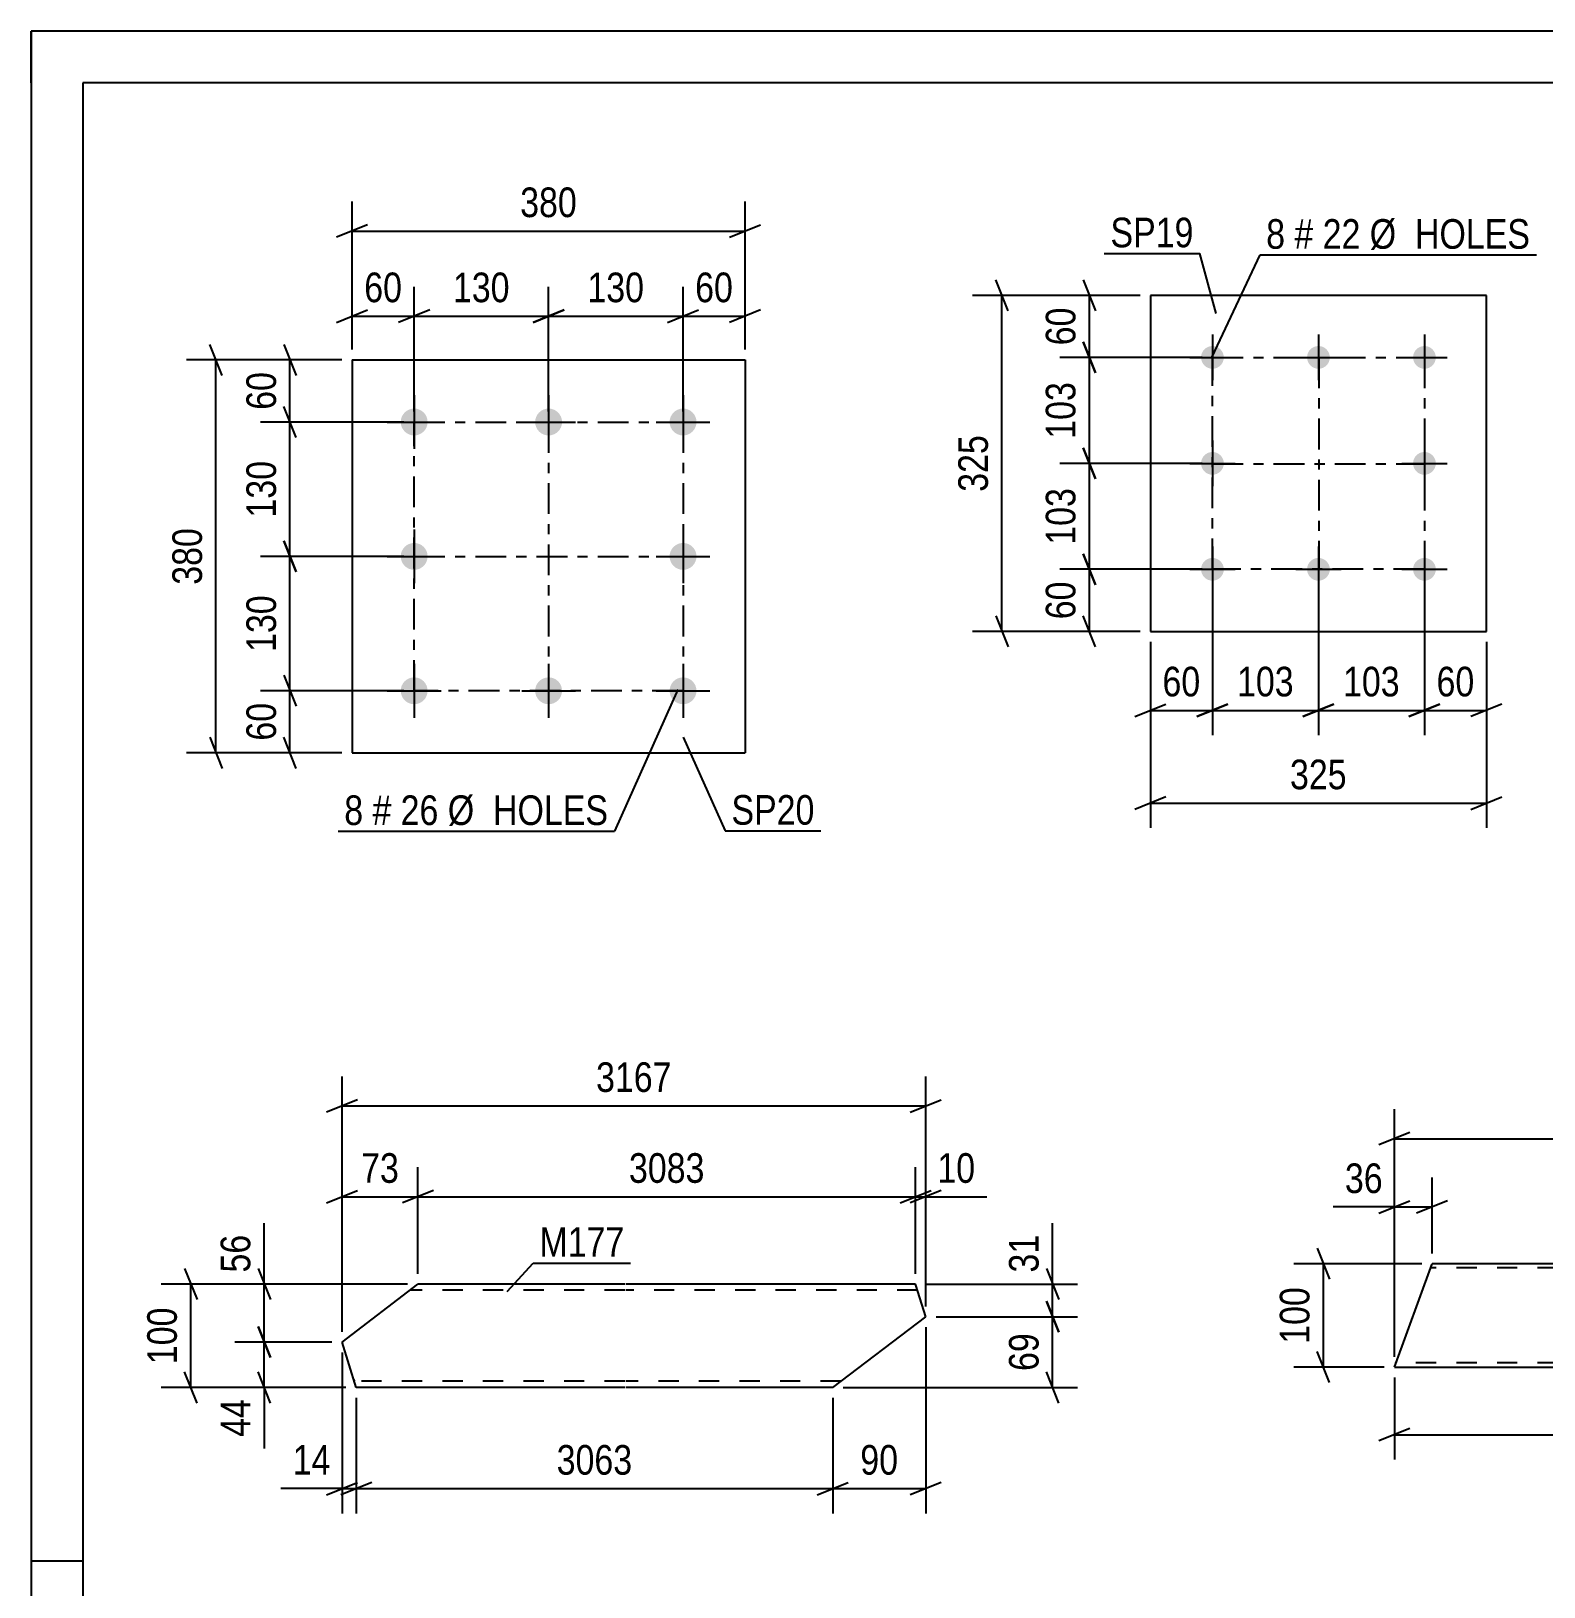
# Model space of a CAD drawing. Header units: millimetres. Extents: x 0 to 1775, y 0 to 560.
# Drawn here: x 0 to 146.3, y 146.5 to 297 of the extents above; entities that cross this region are included whole.
import ezdxf

# ---------------------------------------------------------------- set-up
doc = ezdxf.new("R2010")
doc.units = ezdxf.units.MM
doc.linetypes.add('DXK_LINE_DOT2', pattern=[3.9198, 1.9599, -1.9599])
doc.linetypes.add('DXK_LINE_DOT3', pattern=[5.9187, 2.979, -0.9799, 0.9799, -0.9799])
doc.styles.add('Arial Narrow', font='ARIALN.TTF', dxfattribs={"height": 0.2})

# ---------------------------------------------------------------- blocks, each defined once
blk = doc.blocks.new('Unknown-814185345-1133')
at = {"color": 5, "linetype": 'Continuous'}
for p, q in [((420, 297), (0, 297)), ((0, 297), (0, 0)), ((0, 292), (0, 297)), ((415, 292), (5, 292)), ((5, 292), (5, 5)), ((5, 149), (0, 149))]:
    blk.add_line(p, q, dxfattribs=at)
blk = doc.blocks.new('Part-814185345-5813 - 5807')
at = {"color": 2, "linetype": 'Continuous'}
for p, q in [((31.04, 265.19), (31.04, 227.19)), ((31.04, 265.19), (69.04, 265.19)), ((69.04, 265.19), (69.04, 227.19)), ((31.04, 227.19), (69.04, 227.19))]:
    blk.add_line(p, q, dxfattribs=at)
blk = doc.blocks.new('Bolt-814185345-5846 - 5807')
at = {"linetype": 'Continuous'}
for points in [[(37.04, 260.49, -1), (37.04, 257.89, -1)], [(50.04, 260.49, -1), (50.04, 257.89, -1)], [(63.04, 260.49, -1), (63.04, 257.89, -1)], [(37.04, 247.49, -1), (37.04, 244.89, -1)], [(63.04, 247.49, -1), (63.04, 244.89, -1)], [(37.04, 234.49, -1), (37.04, 231.89, -1)], [(50.04, 234.49, -1), (50.04, 231.89, -1)], [(63.04, 234.49, -1), (63.04, 231.89, -1)]]:
    blk.add_hatch(color=1, dxfattribs=at).paths.add_polyline_path(points)
at = {"color": 1, "linetype": 'Continuous'}
for p, q in [((37.04, 261.79), (37.04, 256.59)), ((50.04, 261.79), (50.04, 256.59)), ((63.04, 261.79), (63.04, 256.59)), ((34.44, 259.19), (39.64, 259.19)), ((47.44, 259.19), (52.64, 259.19)), ((60.44, 259.19), (65.64, 259.19)), ((37.04, 248.79), (37.04, 243.59)), ((63.04, 248.79), (63.04, 243.59)), ((34.44, 246.19), (39.64, 246.19)), ((60.44, 246.19), (65.64, 246.19)), ((37.04, 235.79), (37.04, 230.59)), ((50.04, 235.79), (50.04, 230.59)), ((63.04, 235.79), (63.04, 230.59)), ((34.44, 233.19), (39.64, 233.19)), ((47.44, 233.19), (52.64, 233.19)), ((60.44, 233.19), (65.64, 233.19))]:
    blk.add_line(p, q, dxfattribs=at)
blk = doc.blocks.new('Part-814185345-5534 - 5528')
at = {"color": 2, "linetype": 'Continuous'}
for p, q in [((131.83, 167.77), (135.47, 177.77)), ((155.47, 177.77), (135.47, 177.77)), ((179.21, 177.77), (155.57, 177.77)), ((179.18, 177.71), (175.57, 167.77)), ((179.21, 177.77), (179.18, 177.71)), ((131.83, 167.77), (155.47, 167.77)), ((155.57, 167.77), (175.57, 167.77))]:
    blk.add_line(p, q, dxfattribs=at)
at = {"color": 7, "linetype": 'DXK_LINE_DOT2'}
for p, q in [((179.12, 177.53), (179.21, 177.77)), ((155.47, 177.37), (135.32, 177.37)), ((179.06, 177.37), (155.57, 177.37)), ((131.98, 168.2), (131.97, 168.17)), ((131.97, 168.17), (131.98, 168.2)), ((155.47, 168.17), (131.97, 168.17)), ((131.98, 168.2), (132.01, 168.26)), ((132.01, 168.26), (131.98, 168.2)), ((175.71, 168.17), (155.57, 168.17))]:
    blk.add_line(p, q, dxfattribs=at)
blk = doc.blocks.new('Part-814185345-6265 - 6259')
at = {"color": 2, "linetype": 'Continuous'}
for p, q in [((30.07, 170.2), (37.41, 175.8)), ((57.41, 175.8), (37.41, 175.8)), ((85.53, 175.8), (57.51, 175.8)), ((85.56, 175.71), (85.53, 175.8)), ((86.51, 172.65), (85.56, 175.71)), ((77.51, 165.8), (86.51, 172.65)), ((31.44, 165.8), (30.07, 170.2)), ((57.41, 165.8), (31.44, 165.8)), ((77.51, 165.8), (57.51, 165.8))]:
    blk.add_line(p, q, dxfattribs=at)
at = {"color": 7, "linetype": 'DXK_LINE_DOT2'}
for p, q in [((57.41, 175.2), (36.63, 175.2)), ((85.71, 175.2), (57.51, 175.2)), ((31.24, 166.44), (31.21, 166.54)), ((31.21, 166.54), (31.24, 166.44)), ((31.24, 166.44), (31.26, 166.4)), ((31.26, 166.4), (31.24, 166.44)), ((57.41, 166.4), (31.26, 166.4)), ((78.3, 166.4), (57.51, 166.4))]:
    blk.add_line(p, q, dxfattribs=at)
blk = doc.blocks.new('Part-814185345-5607 - 5601')
at = {"color": 2, "linetype": 'Continuous'}
for p, q in [((108.23, 271.44), (108.23, 238.94)), ((140.73, 271.44), (108.23, 271.44)), ((140.73, 238.94), (140.73, 271.44)), ((108.23, 238.94), (140.73, 238.94))]:
    blk.add_line(p, q, dxfattribs=at)
blk = doc.blocks.new('Bolt-814185345-5640 - 5601')
at = {"linetype": 'Continuous'}
for points in [[(114.23, 266.54, -1), (114.23, 264.34, -1)], [(124.48, 266.54, -1), (124.48, 264.34, -1)], [(134.73, 266.54, -1), (134.73, 264.34, -1)], [(114.23, 256.29, -1), (114.23, 254.09, -1)], [(134.73, 256.29, -1), (134.73, 254.09, -1)], [(114.23, 246.04, -1), (114.23, 243.84, -1)], [(124.48, 246.04, -1), (124.48, 243.84, -1)], [(134.73, 246.04, -1), (134.73, 243.84, -1)]]:
    blk.add_hatch(color=1, dxfattribs=at).paths.add_polyline_path(points)
at = {"color": 1, "linetype": 'Continuous'}
for p, q in [((114.23, 267.64), (114.23, 263.24)), ((124.48, 267.64), (124.48, 263.24)), ((134.73, 267.64), (134.73, 263.24)), ((112.03, 265.44), (116.43, 265.44)), ((122.28, 265.44), (126.68, 265.44)), ((132.53, 265.44), (136.93, 265.44)), ((114.23, 257.39), (114.23, 252.99)), ((134.73, 257.39), (134.73, 252.99)), ((112.03, 255.19), (116.43, 255.19)), ((132.53, 255.19), (136.93, 255.19)), ((114.23, 247.14), (114.23, 242.74)), ((124.48, 247.14), (124.48, 242.74)), ((134.73, 247.14), (134.73, 242.74)), ((112.03, 244.94), (116.43, 244.94)), ((122.28, 244.94), (126.68, 244.94)), ((132.53, 244.94), (136.93, 244.94))]:
    blk.add_line(p, q, dxfattribs=at)
blk = doc.blocks.new('Rectangle-814185345-5933 - 5807')
at = {"color": 1, "linetype": 'DXK_LINE_DOT3'}
blk.add_lwpolyline([(37.04, 259.19), (63.04, 259.19), (63.04, 233.19), (37.04, 233.19), (37.04, 259.19)], close=True, dxfattribs=at)
blk = doc.blocks.new('Rectangle-814185345-5727 - 5601')
at = {"color": 1, "linetype": 'DXK_LINE_DOT3'}
blk.add_lwpolyline([(114.23, 265.44), (134.73, 265.44), (134.73, 244.94), (114.23, 244.94), (114.23, 265.44)], close=True, dxfattribs=at)
blk = doc.blocks.new('Line-814185345-5926 - 5807')
at = {"color": 1, "linetype": 'DXK_LINE_DOT3'}
blk.add_line((50.04, 259.19), (50.04, 233.19), dxfattribs=at)
blk = doc.blocks.new('Line-814185345-5720 - 5601')
at = {"color": 1, "linetype": 'DXK_LINE_DOT3'}
blk.add_line((124.53, 265.44), (124.53, 244.94), dxfattribs=at)
blk = doc.blocks.new('Line-814185345-5919 - 5807')
at = {"color": 1, "linetype": 'DXK_LINE_DOT3'}
blk.add_line((37.04, 246.19), (63.04, 246.19), dxfattribs=at)
blk = doc.blocks.new('Line-814185345-5713 - 5601')
at = {"color": 1, "linetype": 'DXK_LINE_DOT3'}
blk.add_line((114.23, 255.14), (134.73, 255.14), dxfattribs=at)
blk = doc.blocks.new('StraightDimension-814185345-5869 - 5807')
at = {"color": 7, "linetype": 'Continuous'}
for p, q in [((63.04, 260.19), (63.04, 272.28)), ((69.04, 266.19), (69.04, 272.28)), ((61.54, 268.83), (64.54, 270.03)), ((63.04, 269.43), (69.04, 269.43)), ((70.54, 270.03), (67.54, 268.83))]:
    blk.add_line(p, q, dxfattribs=at)
at = {"color": 0}
blk.add_wipeout([(68.46, 270.18), (68.46, 274.38), (63.61, 274.38), (63.61, 270.18)], dxfattribs=at)
at = {"color": 3, "style": 'Arial Narrow'}
blk.add_text('60', height=2.863, dxfattribs=at).set_placement((64.21, 270.78))
blk = doc.blocks.new('StraightDimension-814185345-9684 - 5807')
at = {"color": 7, "linetype": 'Continuous'}
for p, q in [((50.04, 260.19), (50.04, 272.28)), ((63.04, 260.19), (63.04, 272.28)), ((51.54, 270.03), (48.54, 268.83)), ((50.04, 269.43), (63.04, 269.43)), ((61.54, 268.83), (64.54, 270.03))]:
    blk.add_line(p, q, dxfattribs=at)
at = {"color": 0}
blk.add_wipeout([(59.88, 270.18), (59.88, 274.38), (53.19, 274.38), (53.19, 270.18)], dxfattribs=at)
at = {"color": 3, "style": 'Arial Narrow'}
blk.add_text('130', height=2.863, dxfattribs=at).set_placement((53.79, 270.78))
blk = doc.blocks.new('StraightDimension-814185345-5848 - 5807')
at = {"color": 7, "linetype": 'Continuous'}
for p, q in [((31.04, 266.19), (31.04, 280.51)), ((69.04, 266.19), (69.04, 280.51)), ((32.54, 278.26), (29.54, 277.06)), ((31.04, 277.66), (69.04, 277.66)), ((67.54, 277.06), (70.54, 278.26))]:
    blk.add_line(p, q, dxfattribs=at)
at = {"color": 0}
blk.add_wipeout([(53.38, 278.41), (53.38, 282.61), (46.69, 282.61), (46.69, 278.41)], dxfattribs=at)
at = {"color": 3, "style": 'Arial Narrow'}
blk.add_text('380', height=2.863, dxfattribs=at).set_placement((47.29, 279.01))
blk = doc.blocks.new('StraightDimension-814185345-5859 - 5807')
at = {"color": 7, "linetype": 'Continuous'}
for p, q in [((31.04, 266.19), (31.04, 272.28)), ((37.04, 260.19), (37.04, 272.28)), ((29.54, 268.83), (32.54, 270.03)), ((31.04, 269.43), (37.04, 269.43)), ((38.54, 270.03), (35.54, 268.83))]:
    blk.add_line(p, q, dxfattribs=at)
at = {"color": 0}
blk.add_wipeout([(36.46, 270.18), (36.46, 274.38), (31.61, 274.38), (31.61, 270.18)], dxfattribs=at)
at = {"color": 3, "style": 'Arial Narrow'}
blk.add_text('60', height=2.863, dxfattribs=at).set_placement((32.21, 270.78))
blk = doc.blocks.new('StraightDimension-814185345-5884 - 5807')
at = {"color": 7, "linetype": 'Continuous'}
for p, q in [((18.47, 263.69), (17.27, 266.69)), ((30.04, 265.19), (15.02, 265.19)), ((17.87, 227.19), (17.87, 265.19)), ((17.27, 228.69), (18.47, 225.69)), ((30.04, 227.19), (15.02, 227.19))]:
    blk.add_line(p, q, dxfattribs=at)
at = {"color": 0}
blk.add_wipeout([(17.12, 249.54), (12.92, 249.54), (12.92, 242.85), (17.12, 242.85)], dxfattribs=at)
at = {"color": 3, "style": 'Arial Narrow'}
blk.add_text('380', height=2.863, rotation=90.0002, dxfattribs=at).set_placement((16.52, 243.45))
blk = doc.blocks.new('StraightDimension-814185345-5895 - 5807')
at = {"color": 7, "linetype": 'Continuous'}
for p, q in [((24.43, 234.69), (25.63, 231.69)), ((36.04, 233.19), (22.18, 233.19)), ((25.03, 227.19), (25.03, 233.19)), ((25.63, 225.69), (24.43, 228.69)), ((30.04, 227.19), (22.18, 227.19))]:
    blk.add_line(p, q, dxfattribs=at)
at = {"color": 0}
blk.add_wipeout([(24.28, 232.62), (20.08, 232.62), (20.08, 227.77), (24.28, 227.77)], dxfattribs=at)
at = {"color": 3, "style": 'Arial Narrow'}
blk.add_text('60', height=2.863, rotation=90.0002, dxfattribs=at).set_placement((23.68, 228.37))
blk = doc.blocks.new('StraightDimension-814185345-5905 - 5807')
at = {"color": 7, "linetype": 'Continuous'}
for p, q in [((24.43, 266.69), (25.63, 263.69)), ((30.04, 265.19), (22.18, 265.19)), ((25.03, 259.19), (25.03, 265.19)), ((25.63, 257.69), (24.43, 260.69)), ((36.04, 259.19), (22.18, 259.19))]:
    blk.add_line(p, q, dxfattribs=at)
at = {"color": 0}
blk.add_wipeout([(24.28, 264.62), (20.08, 264.62), (20.08, 259.77), (24.28, 259.77)], dxfattribs=at)
at = {"color": 3, "style": 'Arial Narrow'}
blk.add_text('60', height=2.863, rotation=90.0002, dxfattribs=at).set_placement((23.68, 260.37))
blk = doc.blocks.new('StraightDimension-814185345-9682 - 5807')
at = {"color": 7, "linetype": 'Continuous'}
for p, q in [((37.04, 260.19), (37.04, 272.28)), ((50.04, 260.19), (50.04, 272.28)), ((38.54, 270.03), (35.54, 268.83)), ((37.04, 269.43), (50.04, 269.43)), ((48.54, 268.83), (51.54, 270.03))]:
    blk.add_line(p, q, dxfattribs=at)
at = {"color": 0}
blk.add_wipeout([(46.88, 270.18), (46.88, 274.38), (40.19, 274.38), (40.19, 270.18)], dxfattribs=at)
at = {"color": 3, "style": 'Arial Narrow'}
blk.add_text('130', height=2.863, dxfattribs=at).set_placement((40.79, 270.78))
blk = doc.blocks.new('StraightDimension-814185345-9704 - 5807')
at = {"color": 7, "linetype": 'Continuous'}
for p, q in [((25.63, 244.69), (24.43, 247.69)), ((36.04, 246.19), (22.18, 246.19)), ((25.03, 233.19), (25.03, 246.19)), ((24.43, 234.69), (25.63, 231.69)), ((36.04, 233.19), (22.18, 233.19))]:
    blk.add_line(p, q, dxfattribs=at)
at = {"color": 0}
blk.add_wipeout([(24.28, 243.04), (20.08, 243.04), (20.08, 236.35), (24.28, 236.35)], dxfattribs=at)
at = {"color": 3, "style": 'Arial Narrow'}
blk.add_text('130', height=2.863, rotation=90.0002, dxfattribs=at).set_placement((23.68, 236.95))
blk = doc.blocks.new('StraightDimension-814185345-9706 - 5807')
at = {"color": 7, "linetype": 'Continuous'}
for p, q in [((25.63, 257.69), (24.43, 260.69)), ((36.04, 259.19), (22.18, 259.19)), ((25.03, 246.19), (25.03, 259.19)), ((24.43, 247.69), (25.63, 244.69)), ((36.04, 246.19), (22.18, 246.19))]:
    blk.add_line(p, q, dxfattribs=at)
at = {"color": 0}
blk.add_wipeout([(24.28, 256.04), (20.08, 256.04), (20.08, 249.35), (24.28, 249.35)], dxfattribs=at)
at = {"color": 3, "style": 'Arial Narrow'}
blk.add_text('130', height=2.863, rotation=90.0002, dxfattribs=at).set_placement((23.68, 249.95))
blk = doc.blocks.new('StraightDimension-814185345-5561 - 5528')
at = {"color": 7, "linetype": 'Continuous'}
for p, q in [((131.83, 168.77), (131.83, 186.11)), ((135.47, 178.77), (135.47, 186.11)), ((130.33, 182.66), (133.33, 183.86)), ((136.97, 183.86), (133.97, 182.66)), ((131.83, 183.26), (135.47, 183.26))]:
    blk.add_line(p, q, dxfattribs=at)
at = {"color": 0}
blk.add_wipeout([(131.3, 184.01), (131.3, 188.21), (126.44, 188.21), (126.44, 184.01)], dxfattribs=at)
at = {"color": 7, "linetype": 'Continuous'}
blk.add_line((131.83, 183.26), (125.92, 183.26), dxfattribs=at)
blk.add_line((131.83, 183.26), (125.92, 183.26), dxfattribs=at)
at = {"color": 3, "style": 'Arial Narrow'}
blk.add_text('36', height=2.863, dxfattribs=at).set_placement((127.04, 184.61))
blk = doc.blocks.new('StraightDimension-814185345-5537 - 5528')
at = {"color": 7, "linetype": 'Continuous'}
for p, q in [((124.36, 179.27), (125.56, 176.27)), ((134.47, 177.77), (122.11, 177.77)), ((124.96, 167.77), (124.96, 177.77)), ((125.56, 166.27), (124.36, 169.27)), ((130.83, 167.77), (122.11, 167.77))]:
    blk.add_line(p, q, dxfattribs=at)
at = {"color": 0}
blk.add_wipeout([(124.21, 176.11), (120.01, 176.11), (120.01, 169.43), (124.21, 169.43)], dxfattribs=at)
at = {"color": 3, "style": 'Arial Narrow'}
blk.add_text('100', height=2.863, rotation=90.0002, dxfattribs=at).set_placement((123.61, 170.03))
blk = doc.blocks.new('StraightDimension-814185345-5574 - 5528')
at = {"color": 7, "linetype": 'Continuous'}
for p, q in [((131.83, 166.77), (131.83, 158.83)), ((175.57, 166.77), (175.57, 158.83)), ((133.33, 161.83), (130.33, 160.63)), ((131.83, 161.23), (175.57, 161.23)), ((174.07, 160.63), (177.07, 161.83))]:
    blk.add_line(p, q, dxfattribs=at)
at = {"color": 0}
blk.add_wipeout([(157.95, 161.98), (157.95, 166.18), (149.44, 166.18), (149.44, 161.98)], dxfattribs=at)
at = {"color": 3, "style": 'Arial Narrow'}
blk.add_text('3225', height=2.863, dxfattribs=at).set_placement((150.04, 162.58))
blk = doc.blocks.new('StraightDimension-814185345-5550 - 5528')
at = {"color": 7, "linetype": 'Continuous'}
for p, q in [((131.83, 168.77), (131.83, 192.71)), ((179.21, 178.77), (179.21, 192.71)), ((133.33, 190.46), (130.33, 189.26)), ((131.83, 189.86), (179.21, 189.86)), ((177.71, 189.26), (180.71, 190.46))]:
    blk.add_line(p, q, dxfattribs=at)
at = {"color": 0}
blk.add_wipeout([(159.77, 190.61), (159.77, 194.81), (151.26, 194.81), (151.26, 190.61)], dxfattribs=at)
at = {"color": 3, "style": 'Arial Narrow'}
blk.add_text('3261', height=2.863, dxfattribs=at).set_placement((151.86, 191.21))
blk = doc.blocks.new('StraightDimension-814185345-6391 - 6259')
at = {"color": 7, "linetype": 'Continuous'}
for p, q in [((30.07, 169.2), (30.07, 153.62)), ((31.44, 164.8), (31.44, 153.62)), ((28.57, 155.42), (31.57, 156.62)), ((32.94, 156.62), (29.94, 155.42)), ((30.07, 156.02), (31.44, 156.02))]:
    blk.add_line(p, q, dxfattribs=at)
at = {"color": 0}
blk.add_wipeout([(29.55, 156.77), (29.55, 160.97), (24.69, 160.97), (24.69, 156.77)], dxfattribs=at)
at = {"color": 7, "linetype": 'Continuous'}
blk.add_line((30.07, 156.02), (24.16, 156.02), dxfattribs=at)
blk.add_line((30.07, 156.02), (24.16, 156.02), dxfattribs=at)
at = {"color": 3, "style": 'Arial Narrow'}
blk.add_text('14', height=2.863, dxfattribs=at).set_placement((25.29, 157.37))
blk = doc.blocks.new('StraightDimension-814185345-6367 - 6259')
at = {"color": 7, "linetype": 'Continuous'}
for p, q in [((31.44, 164.8), (31.44, 153.62)), ((77.51, 164.8), (77.51, 153.62)), ((32.94, 156.62), (29.94, 155.42)), ((76.01, 155.42), (79.01, 156.62)), ((31.44, 156.02), (77.51, 156.02))]:
    blk.add_line(p, q, dxfattribs=at)
at = {"color": 0}
blk.add_wipeout([(58.73, 156.77), (58.73, 160.97), (50.22, 160.97), (50.22, 156.77)], dxfattribs=at)
at = {"color": 3, "style": 'Arial Narrow'}
blk.add_text('3063', height=2.863, dxfattribs=at).set_placement((50.82, 157.37))
blk = doc.blocks.new('StraightDimension-814185345-6349 - 6259')
at = {"color": 7, "linetype": 'Continuous'}
for p, q in [((86.51, 171.65), (86.51, 153.62)), ((77.51, 164.8), (77.51, 153.62)), ((76.01, 155.42), (79.01, 156.62)), ((88.01, 156.62), (85.01, 155.42)), ((77.51, 156.02), (86.51, 156.02))]:
    blk.add_line(p, q, dxfattribs=at)
at = {"color": 0}
blk.add_wipeout([(84.44, 156.77), (84.44, 160.97), (79.58, 160.97), (79.58, 156.77)], dxfattribs=at)
at = {"color": 3, "style": 'Arial Narrow'}
blk.add_text('90', height=2.863, dxfattribs=at).set_placement((80.18, 157.37))
blk = doc.blocks.new('StraightDimension-814185345-6510 - 6259')
at = {"color": 7, "linetype": 'Continuous'}
for p, q in [((85.53, 176.8), (85.53, 187.1)), ((86.51, 173.65), (86.51, 187.1)), ((84.03, 183.65), (87.03, 184.85)), ((88.01, 184.85), (85.01, 183.65)), ((85.53, 184.25), (86.51, 184.25))]:
    blk.add_line(p, q, dxfattribs=at)
at = {"color": 0}
blk.add_wipeout([(91.89, 185), (91.89, 189.2), (87.03, 189.2), (87.03, 185)], dxfattribs=at)
at = {"color": 7, "linetype": 'Continuous'}
blk.add_line((86.51, 184.25), (92.41, 184.25), dxfattribs=at)
blk.add_line((86.51, 184.25), (92.41, 184.25), dxfattribs=at)
at = {"color": 3, "style": 'Arial Narrow'}
blk.add_text('10', height=2.863, dxfattribs=at).set_placement((87.63, 185.6))
blk = doc.blocks.new('StraightDimension-814185345-6324 - 6259')
at = {"color": 7, "linetype": 'Continuous'}
for p, q in [((21.94, 177.3), (23.14, 174.3)), ((36.41, 175.8), (19.69, 175.8)), ((22.54, 170.2), (22.54, 175.8)), ((23.14, 168.7), (21.94, 171.7)), ((29.07, 170.2), (19.69, 170.2))]:
    blk.add_line(p, q, dxfattribs=at)
at = {"color": 0}
blk.add_wipeout([(21.79, 181.18), (17.59, 181.18), (17.59, 176.32), (21.79, 176.32)], dxfattribs=at)
at = {"color": 7, "linetype": 'Continuous'}
blk.add_line((22.54, 175.8), (22.54, 181.7), dxfattribs=at)
blk.add_line((22.54, 175.8), (22.54, 181.7), dxfattribs=at)
at = {"color": 3, "style": 'Arial Narrow'}
blk.add_text('56', height=2.863, rotation=90.0002, dxfattribs=at).set_placement((21.19, 176.92))
blk = doc.blocks.new('StraightDimension-814185345-6300 - 6259')
at = {"color": 7, "linetype": 'Continuous'}
for p, q in [((21.94, 171.7), (23.14, 168.7)), ((29.07, 170.2), (19.69, 170.2)), ((22.54, 165.8), (22.54, 170.2)), ((23.14, 164.3), (21.94, 167.3)), ((30.44, 165.8), (19.69, 165.8))]:
    blk.add_line(p, q, dxfattribs=at)
at = {"color": 0}
blk.add_wipeout([(21.79, 165.27), (17.59, 165.27), (17.59, 160.42), (21.79, 160.42)], dxfattribs=at)
at = {"color": 7, "linetype": 'Continuous'}
blk.add_line((22.54, 165.8), (22.54, 159.89), dxfattribs=at)
blk.add_line((22.54, 165.8), (22.54, 159.89), dxfattribs=at)
at = {"color": 3, "style": 'Arial Narrow'}
blk.add_text('44', height=2.863, rotation=90.0002, dxfattribs=at).set_placement((21.19, 161.02))
blk = doc.blocks.new('StraightDimension-814185345-6268 - 6259')
at = {"color": 7, "linetype": 'Continuous'}
for p, q in [((14.84, 177.3), (16.04, 174.3)), ((36.41, 175.8), (12.59, 175.8)), ((15.44, 165.8), (15.44, 175.8)), ((16.04, 164.3), (14.84, 167.3)), ((30.44, 165.8), (12.59, 165.8))]:
    blk.add_line(p, q, dxfattribs=at)
at = {"color": 0}
blk.add_wipeout([(14.69, 174.14), (10.49, 174.14), (10.49, 167.46), (14.69, 167.46)], dxfattribs=at)
at = {"color": 3, "style": 'Arial Narrow'}
blk.add_text('100', height=2.863, rotation=90.0002, dxfattribs=at).set_placement((14.09, 168.06))
blk = doc.blocks.new('StraightDimension-814185345-6409 - 6259')
at = {"color": 7, "linetype": 'Continuous'}
for p, q in [((98.17, 177.3), (99.37, 174.3)), ((86.53, 175.8), (101.17, 175.8)), ((98.77, 172.65), (98.77, 175.8)), ((99.37, 171.15), (98.17, 174.15)), ((87.51, 172.65), (101.17, 172.65))]:
    blk.add_line(p, q, dxfattribs=at)
at = {"color": 0}
blk.add_wipeout([(98.02, 181.18), (93.82, 181.18), (93.82, 176.32), (98.02, 176.32)], dxfattribs=at)
at = {"color": 7, "linetype": 'Continuous'}
blk.add_line((98.77, 175.8), (98.77, 181.7), dxfattribs=at)
blk.add_line((98.77, 175.8), (98.77, 181.7), dxfattribs=at)
at = {"color": 3, "style": 'Arial Narrow'}
blk.add_text('31', height=2.863, rotation=90.0002, dxfattribs=at).set_placement((97.42, 176.92))
blk = doc.blocks.new('StraightDimension-814185345-6433 - 6259')
at = {"color": 7, "linetype": 'Continuous'}
for p, q in [((98.17, 174.15), (99.37, 171.15)), ((87.51, 172.65), (101.17, 172.65)), ((98.77, 165.8), (98.77, 172.65)), ((99.37, 164.3), (98.17, 167.3)), ((78.51, 165.8), (101.17, 165.8))]:
    blk.add_line(p, q, dxfattribs=at)
at = {"color": 0}
blk.add_wipeout([(98.02, 171.65), (93.82, 171.65), (93.82, 166.8), (98.02, 166.8)], dxfattribs=at)
at = {"color": 3, "style": 'Arial Narrow'}
blk.add_text('69', height=2.863, rotation=90.0002, dxfattribs=at).set_placement((97.42, 167.4))
blk = doc.blocks.new('StraightDimension-814185345-6458 - 6259')
at = {"color": 7, "linetype": 'Continuous'}
for p, q in [((30.07, 171.2), (30.07, 195.89)), ((86.51, 173.65), (86.51, 195.89)), ((31.57, 193.64), (28.57, 192.44)), ((30.07, 193.04), (86.51, 193.04)), ((85.01, 192.44), (88.01, 193.64))]:
    blk.add_line(p, q, dxfattribs=at)
at = {"color": 0}
blk.add_wipeout([(62.55, 193.79), (62.55, 197.99), (54.03, 197.99), (54.03, 193.79)], dxfattribs=at)
at = {"color": 3, "style": 'Arial Narrow'}
blk.add_text('3167', height=2.863, dxfattribs=at).set_placement((54.63, 194.39))
blk = doc.blocks.new('StraightDimension-814185345-6469 - 6259')
at = {"color": 7, "linetype": 'Continuous'}
for p, q in [((30.07, 171.2), (30.07, 187.1)), ((37.41, 176.8), (37.41, 187.1)), ((28.57, 183.65), (31.57, 184.85)), ((30.07, 184.25), (37.41, 184.25)), ((38.91, 184.85), (35.91, 183.65))]:
    blk.add_line(p, q, dxfattribs=at)
at = {"color": 0}
blk.add_wipeout([(36.17, 185), (36.17, 189.2), (31.31, 189.2), (31.31, 185)], dxfattribs=at)
at = {"color": 3, "style": 'Arial Narrow'}
blk.add_text('73', height=2.863, dxfattribs=at).set_placement((31.91, 185.6))
blk = doc.blocks.new('StraightDimension-814185345-6486 - 6259')
at = {"color": 7, "linetype": 'Continuous'}
for p, q in [((37.41, 176.8), (37.41, 187.1)), ((85.53, 176.8), (85.53, 187.1)), ((38.91, 184.85), (35.91, 183.65)), ((37.41, 184.25), (85.53, 184.25)), ((84.03, 183.65), (87.03, 184.85))]:
    blk.add_line(p, q, dxfattribs=at)
at = {"color": 0}
blk.add_wipeout([(65.73, 185), (65.73, 189.2), (57.21, 189.2), (57.21, 185)], dxfattribs=at)
at = {"color": 3, "style": 'Arial Narrow'}
blk.add_text('3083', height=2.863, dxfattribs=at).set_placement((57.81, 185.6))
blk = doc.blocks.new('StraightDimension-814185345-5678 - 5601')
at = {"color": 7, "linetype": 'Continuous'}
for p, q in [((134.73, 243.94), (134.73, 228.9)), ((140.73, 237.94), (140.73, 228.9)), ((133.23, 230.7), (136.23, 231.9)), ((142.23, 231.9), (139.23, 230.7)), ((134.73, 231.3), (140.73, 231.3))]:
    blk.add_line(p, q, dxfattribs=at)
at = {"color": 0}
blk.add_wipeout([(140.15, 232.05), (140.15, 236.25), (135.3, 236.25), (135.3, 232.05)], dxfattribs=at)
at = {"color": 3, "style": 'Arial Narrow'}
blk.add_text('60', height=2.863, dxfattribs=at).set_placement((135.9, 232.65))
blk = doc.blocks.new('StraightDimension-814185345-5642 - 5601')
at = {"color": 7, "linetype": 'Continuous'}
for p, q in [((101.73, 272.94), (102.93, 269.94)), ((107.23, 271.44), (99.48, 271.44)), ((102.33, 265.44), (102.33, 271.44)), ((102.93, 263.94), (101.73, 266.94)), ((113.23, 265.44), (99.48, 265.44))]:
    blk.add_line(p, q, dxfattribs=at)
at = {"color": 0}
blk.add_wipeout([(101.58, 270.86), (97.38, 270.86), (97.38, 266.01), (101.58, 266.01)], dxfattribs=at)
at = {"color": 3, "style": 'Arial Narrow'}
blk.add_text('60', height=2.863, rotation=90.0002, dxfattribs=at).set_placement((100.98, 266.61))
blk = doc.blocks.new('StraightDimension-814185345-5652 - 5601')
at = {"color": 7, "linetype": 'Continuous'}
for p, q in [((101.73, 246.44), (102.93, 243.44)), ((113.23, 244.94), (99.48, 244.94)), ((102.33, 238.94), (102.33, 244.94)), ((102.93, 237.44), (101.73, 240.44)), ((107.23, 238.94), (99.48, 238.94))]:
    blk.add_line(p, q, dxfattribs=at)
at = {"color": 0}
blk.add_wipeout([(101.58, 244.36), (97.38, 244.36), (97.38, 239.51), (101.58, 239.51)], dxfattribs=at)
at = {"color": 3, "style": 'Arial Narrow'}
blk.add_text('60', height=2.863, rotation=90.0002, dxfattribs=at).set_placement((100.98, 240.11))
blk = doc.blocks.new('StraightDimension-814185345-5667 - 5601')
at = {"color": 7, "linetype": 'Continuous'}
for p, q in [((108.23, 237.94), (108.23, 219.92)), ((140.73, 237.94), (140.73, 219.92)), ((109.73, 222.92), (106.73, 221.72)), ((139.23, 221.72), (142.23, 222.92)), ((108.23, 222.32), (140.73, 222.32))]:
    blk.add_line(p, q, dxfattribs=at)
at = {"color": 0}
blk.add_wipeout([(127.82, 223.07), (127.82, 227.27), (121.13, 227.27), (121.13, 223.07)], dxfattribs=at)
at = {"color": 3, "style": 'Arial Narrow'}
blk.add_text('325', height=2.863, dxfattribs=at).set_placement((121.73, 223.67))
blk = doc.blocks.new('StraightDimension-814185345-5688 - 5601')
at = {"color": 7, "linetype": 'Continuous'}
for p, q in [((114.23, 243.94), (114.23, 228.9)), ((108.23, 237.94), (108.23, 228.9)), ((106.73, 230.7), (109.73, 231.9)), ((115.73, 231.9), (112.73, 230.7)), ((108.23, 231.3), (114.23, 231.3))]:
    blk.add_line(p, q, dxfattribs=at)
at = {"color": 0}
blk.add_wipeout([(113.65, 232.05), (113.65, 236.25), (108.8, 236.25), (108.8, 232.05)], dxfattribs=at)
at = {"color": 3, "style": 'Arial Narrow'}
blk.add_text('60', height=2.863, dxfattribs=at).set_placement((109.4, 232.65))
blk = doc.blocks.new('StraightDimension-814185345-5703 - 5601')
at = {"color": 7, "linetype": 'Continuous'}
for p, q in [((94.47, 269.94), (93.27, 272.94)), ((107.23, 271.44), (91.02, 271.44)), ((93.87, 238.94), (93.87, 271.44)), ((93.27, 240.44), (94.47, 237.44)), ((107.23, 238.94), (91.02, 238.94))]:
    blk.add_line(p, q, dxfattribs=at)
at = {"color": 0}
blk.add_wipeout([(93.12, 258.53), (88.92, 258.53), (88.92, 251.84), (93.12, 251.84)], dxfattribs=at)
at = {"color": 3, "style": 'Arial Narrow'}
blk.add_text('325', height=2.863, rotation=90.0002, dxfattribs=at).set_placement((92.52, 252.44))
blk = doc.blocks.new('StraightDimension-814185345-9204 - 5601')
at = {"color": 7, "linetype": 'Continuous'}
for p, q in [((101.73, 256.69), (102.93, 253.69)), ((113.23, 255.19), (99.48, 255.19)), ((102.33, 244.94), (102.33, 255.19)), ((102.93, 243.44), (101.73, 246.44)), ((113.23, 244.94), (99.48, 244.94))]:
    blk.add_line(p, q, dxfattribs=at)
at = {"color": 0}
blk.add_wipeout([(101.58, 253.4), (97.38, 253.4), (97.38, 246.72), (101.58, 246.72)], dxfattribs=at)
at = {"color": 3, "style": 'Arial Narrow'}
blk.add_text('103', height=2.863, rotation=90.0002, dxfattribs=at).set_placement((100.98, 247.32))
blk = doc.blocks.new('StraightDimension-814185345-9206 - 5601')
at = {"color": 7, "linetype": 'Continuous'}
for p, q in [((101.73, 266.94), (102.93, 263.94)), ((113.23, 265.44), (99.48, 265.44)), ((102.33, 255.19), (102.33, 265.44)), ((102.93, 253.69), (101.73, 256.69)), ((113.23, 255.19), (99.48, 255.19))]:
    blk.add_line(p, q, dxfattribs=at)
at = {"color": 0}
blk.add_wipeout([(101.58, 263.65), (97.38, 263.65), (97.38, 256.97), (101.58, 256.97)], dxfattribs=at)
at = {"color": 3, "style": 'Arial Narrow'}
blk.add_text('103', height=2.863, rotation=90.0002, dxfattribs=at).set_placement((100.98, 257.57))
blk = doc.blocks.new('StraightDimension-814185345-9226 - 5601')
at = {"color": 7, "linetype": 'Continuous'}
for p, q in [((114.23, 243.94), (114.23, 228.9)), ((124.48, 243.94), (124.48, 228.9)), ((112.73, 230.7), (115.73, 231.9)), ((125.98, 231.9), (122.98, 230.7)), ((114.23, 231.3), (124.48, 231.3))]:
    blk.add_line(p, q, dxfattribs=at)
at = {"color": 0}
blk.add_wipeout([(122.69, 232.05), (122.69, 236.25), (116.01, 236.25), (116.01, 232.05)], dxfattribs=at)
at = {"color": 3, "style": 'Arial Narrow'}
blk.add_text('103', height=2.863, dxfattribs=at).set_placement((116.61, 232.65))
blk = doc.blocks.new('StraightDimension-814185345-9228 - 5601')
at = {"color": 7, "linetype": 'Continuous'}
for p, q in [((124.48, 243.94), (124.48, 228.9)), ((134.73, 243.94), (134.73, 228.9)), ((122.98, 230.7), (125.98, 231.9)), ((136.23, 231.9), (133.23, 230.7)), ((124.48, 231.3), (134.73, 231.3))]:
    blk.add_line(p, q, dxfattribs=at)
at = {"color": 0}
blk.add_wipeout([(132.94, 232.05), (132.94, 236.25), (126.26, 236.25), (126.26, 232.05)], dxfattribs=at)
at = {"color": 3, "style": 'Arial Narrow'}
blk.add_text('103', height=2.863, dxfattribs=at).set_placement((126.86, 232.65))
blk = doc.blocks.new('Mark-814185345-5809 - 5807')
at = {"color": 0}
blk.add_wipeout([(75.76, 220.24), (75.76, 223.24), (67.72, 223.24), (67.72, 220.24)], dxfattribs=at)
blk.add_wipeout([(75.76, 220.24), (75.76, 223.24), (67.72, 223.24), (67.72, 220.24)], dxfattribs=at)
at = {"color": 30, "linetype": 'Continuous'}
for p, q in [((63.06, 228.71), (67.12, 219.64)), ((67.12, 219.64), (76.36, 219.64))]:
    blk.add_line(p, q, dxfattribs=at)
at = {"color": 3, "style": 'Arial Narrow'}
blk.add_text('SP20', height=2.863, dxfattribs=at).set_placement((67.72, 220.24))
blk = doc.blocks.new('Mark-814185345-5842 - 5807')
at = {"color": 0}
for points in [[(32.11, 220.21), (32.11, 223.21), (30.28, 223.21), (30.28, 220.21)], [(34.83, 220.21), (34.83, 223.21), (33.01, 223.21), (33.01, 220.21)], [(39.39, 220.21), (39.39, 223.21), (35.73, 223.21), (35.73, 220.21)], [(55.82, 220.21), (55.82, 223.21), (40.29, 223.21), (40.29, 220.21)]]:
    blk.add_wipeout(points, dxfattribs=at)
for points in [[(32.11, 220.21), (32.11, 223.21), (30.28, 223.21), (30.28, 220.21)], [(34.83, 220.21), (34.83, 223.21), (33.01, 223.21), (33.01, 220.21)], [(39.39, 220.21), (39.39, 223.21), (35.73, 223.21), (35.73, 220.21)], [(55.82, 220.21), (55.82, 223.21), (40.29, 223.21), (40.29, 220.21)]]:
    blk.add_wipeout(points, dxfattribs=at)
at = {"color": 7, "linetype": 'Continuous'}
for p in [(62.52, 233.33), (29.68, 219.61)]:
    blk.add_line(p, (56.42, 219.61), dxfattribs=at)
at = {"color": 3, "style": 'Arial Narrow'}
for s, height, p in [('8', 2.86, (30.28, 220.21)), ('#', 2.86, (33.01, 220.21)), ('26', 2.863, (35.73, 220.21)), ('Ø  HOLES', 2.863, (40.29, 220.21))]:
    blk.add_text(s, height=height, dxfattribs=at).set_placement(p)
blk = doc.blocks.new('Mark-814185345-6261 - 6259')
at = {"color": 0}
blk.add_wipeout([(57.37, 178.44), (57.37, 181.44), (49.15, 181.44), (49.15, 178.44)], dxfattribs=at)
blk.add_wipeout([(57.37, 178.44), (57.37, 181.44), (49.15, 181.44), (49.15, 178.44)], dxfattribs=at)
at = {"color": 30, "linetype": 'Continuous'}
for p, q in [((46.03, 175.08), (48.55, 177.84)), ((48.55, 177.84), (57.97, 177.84))]:
    blk.add_line(p, q, dxfattribs=at)
at = {"color": 3, "style": 'Arial Narrow'}
blk.add_text('M177', height=2.863, dxfattribs=at).set_placement((49.15, 178.44))
blk = doc.blocks.new('Mark-814185345-5603 - 5601')
at = {"color": 0}
blk.add_wipeout([(112.41, 276.09), (112.41, 279.09), (104.37, 279.09), (104.37, 276.09)], dxfattribs=at)
blk.add_wipeout([(112.41, 276.09), (112.41, 279.09), (104.37, 279.09), (104.37, 276.09)], dxfattribs=at)
at = {"color": 30, "linetype": 'Continuous'}
for p in [(103.77, 275.49), (114.58, 269.67)]:
    blk.add_line(p, (113.01, 275.49), dxfattribs=at)
at = {"color": 3, "style": 'Arial Narrow'}
blk.add_text('SP19', height=2.863, dxfattribs=at).set_placement((104.37, 276.09))
blk = doc.blocks.new('Mark-814185345-5636 - 5601')
at = {"color": 0}
for points in [[(121.26, 275.95), (121.26, 278.95), (119.43, 278.95), (119.43, 275.95)], [(123.99, 275.95), (123.99, 278.95), (122.16, 278.95), (122.16, 275.95)], [(128.54, 275.95), (128.54, 278.95), (124.89, 278.95), (124.89, 275.95)], [(144.97, 275.95), (144.97, 278.95), (129.44, 278.95), (129.44, 275.95)]]:
    blk.add_wipeout(points, dxfattribs=at)
for points in [[(121.26, 275.95), (121.26, 278.95), (119.43, 278.95), (119.43, 275.95)], [(123.99, 275.95), (123.99, 278.95), (122.16, 278.95), (122.16, 275.95)], [(128.54, 275.95), (128.54, 278.95), (124.89, 278.95), (124.89, 275.95)], [(144.97, 275.95), (144.97, 278.95), (129.44, 278.95), (129.44, 275.95)]]:
    blk.add_wipeout(points, dxfattribs=at)
at = {"color": 7, "linetype": 'Continuous'}
for p, q in [((114.21, 265.5), (118.83, 275.35)), ((118.83, 275.35), (145.57, 275.35))]:
    blk.add_line(p, q, dxfattribs=at)
at = {"color": 3, "style": 'Arial Narrow'}
for s, height, p in [('8', 2.86, (119.43, 275.95)), ('#', 2.86, (122.16, 275.95)), ('22', 2.863, (124.89, 275.95)), ('Ø  HOLES', 2.863, (129.44, 275.95))]:
    blk.add_text(s, height=height, dxfattribs=at).set_placement(p)

msp = doc.modelspace()

# ---------------------------------------------------------------- block references
for name in ['Unknown-814185345-1133', 'Part-814185345-5607 - 5601', 'Bolt-814185345-5640 - 5601', 'Part-814185345-5813 - 5807', 'Rectangle-814185345-5727 - 5601', 'Line-814185345-5720 - 5601', 'Bolt-814185345-5846 - 5807', 'Rectangle-814185345-5933 - 5807', 'Line-814185345-5926 - 5807', 'Line-814185345-5713 - 5601', 'Line-814185345-5919 - 5807', 'Part-814185345-5534 - 5528', 'Part-814185345-6265 - 6259']:
    msp.add_blockref(name, (0, 0))

# ---------------------------------------------------------------- next in the draw order: block references
for name in ['StraightDimension-814185345-5869 - 5807', 'StraightDimension-814185345-5642 - 5601', 'StraightDimension-814185345-5652 - 5601', 'StraightDimension-814185345-5678 - 5601', 'Mark-814185345-5809 - 5807', 'StraightDimension-814185345-6510 - 6259', 'StraightDimension-814185345-5561 - 5528', 'StraightDimension-814185345-6391 - 6259']:
    msp.add_blockref(name, (0, 0))

# ---------------------------------------------------------------- next in the draw order: block references
for name in ['StraightDimension-814185345-9684 - 5807', 'StraightDimension-814185345-5667 - 5601', 'StraightDimension-814185345-6324 - 6259', 'StraightDimension-814185345-5537 - 5528', 'StraightDimension-814185345-6367 - 6259']:
    msp.add_blockref(name, (0, 0))

# ---------------------------------------------------------------- next in the draw order: block references
for name in ['StraightDimension-814185345-5848 - 5807', 'StraightDimension-814185345-5688 - 5601', 'StraightDimension-814185345-5550 - 5528', 'StraightDimension-814185345-6300 - 6259', 'StraightDimension-814185345-6349 - 6259', 'StraightDimension-814185345-5574 - 5528']:
    msp.add_blockref(name, (0, 0))

# ---------------------------------------------------------------- next in the draw order: block references
for name in ['StraightDimension-814185345-5859 - 5807', 'StraightDimension-814185345-5703 - 5601', 'StraightDimension-814185345-6409 - 6259', 'StraightDimension-814185345-6268 - 6259']:
    msp.add_blockref(name, (0, 0))

# ---------------------------------------------------------------- next in the draw order: block references
for name in ['Mark-814185345-5603 - 5601', 'StraightDimension-814185345-5884 - 5807', 'StraightDimension-814185345-9204 - 5601', 'StraightDimension-814185345-6433 - 6259']:
    msp.add_blockref(name, (0, 0))

# ---------------------------------------------------------------- next in the draw order: block references
for name in ['Mark-814185345-5636 - 5601', 'StraightDimension-814185345-5905 - 5807', 'StraightDimension-814185345-9206 - 5601', 'StraightDimension-814185345-9226 - 5601', 'StraightDimension-814185345-5895 - 5807', 'StraightDimension-814185345-6458 - 6259']:
    msp.add_blockref(name, (0, 0))

# ---------------------------------------------------------------- next in the draw order: block references
for name in ['StraightDimension-814185345-9682 - 5807', 'StraightDimension-814185345-9704 - 5807', 'StraightDimension-814185345-9228 - 5601', 'StraightDimension-814185345-6469 - 6259']:
    msp.add_blockref(name, (0, 0))

# ---------------------------------------------------------------- next in the draw order: block references
for name in ['StraightDimension-814185345-9706 - 5807', 'Mark-814185345-5842 - 5807', 'StraightDimension-814185345-6486 - 6259']:
    msp.add_blockref(name, (0, 0))

# ---------------------------------------------------------------- next in the draw order: block references
msp.add_blockref('Mark-814185345-6261 - 6259', (0, 0))

doc.saveas('drawing.dxf')
